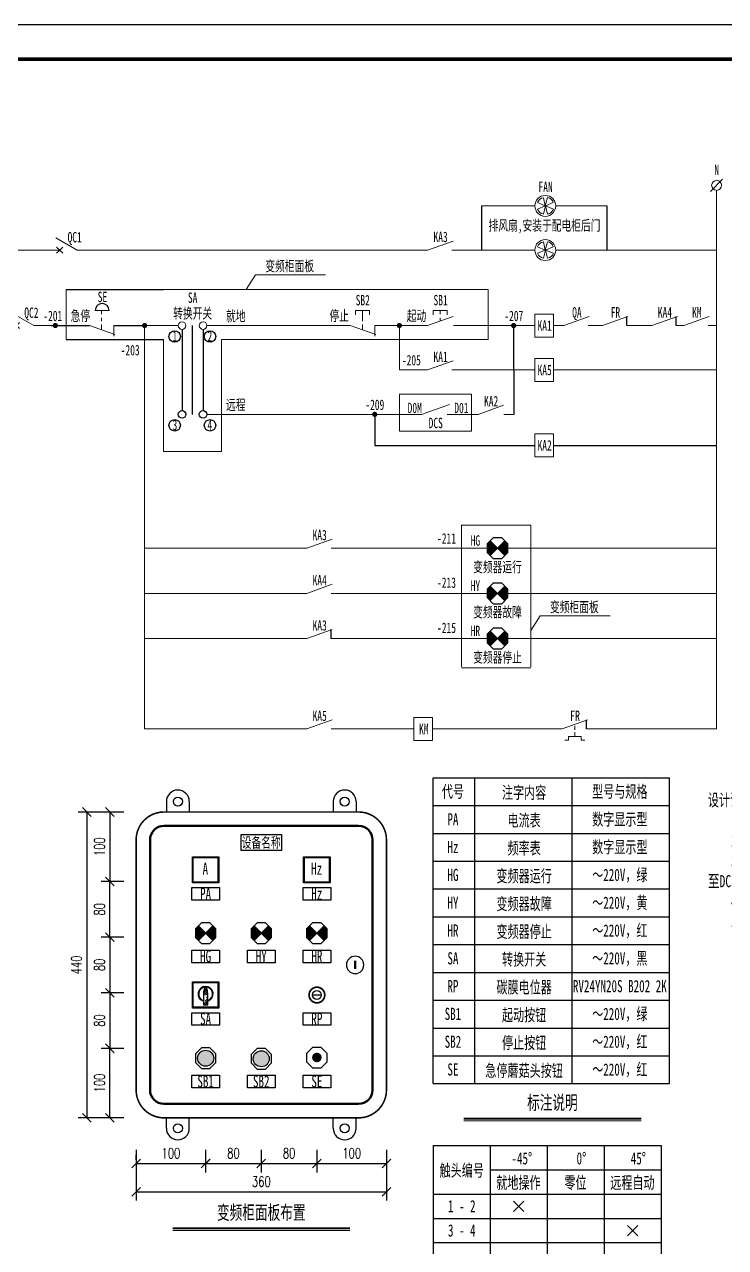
# Model space of a CAD drawing. Header units: millimetres. Extents: x 257344 to 1270023, y 272924 to 540726.
# Drawn here: x 509359 to 529526, y 464473 to 499665 of the extents above; entities that cross this region are included whole.
import ezdxf
from ezdxf.enums import TextEntityAlignment as Align

# ---------------------------------------------------------------- set-up
doc = ezdxf.new("R2010")
doc.units = ezdxf.units.MM
doc.linetypes.add('常规', pattern=[20, 10, 0, 10])
for name, color, linetype in [('1', 7, 'Continuous'), ('4', 1, 'Continuous'), ('D1', 4, 'Continuous'), ('动力平面导线层', 3, '常规'), ('动力平面设备层', 1, 'Continuous'), ('图框', 7, 'Continuous'), ('文字', 7, 'Continuous'), ('标注-照明', 7, 'Continuous'), ('照明平面导线层', 3, 'Continuous'), ('照明平面设备层', 1, 'Continuous'), ('电气-接地设计-接地线', 3, '接地线'), ('表格图框层', 7, 'Continuous')]:
    doc.layers.add(name, color=color, linetype=linetype)
for name, color, linetype, lineweight in [('1轮廓实线层', 7, 'Continuous', 18), ('_0', 7, 'Continuous', 25), ('CAXA0层', 7, 'Continuous', 25), ('MX', 3, 'Continuous', 0), ('SW', 8, 'Continuous', 20), ('TEXT', 4, 'Continuous', 0)]:
    doc.layers.add(name, color=color, linetype=linetype, lineweight=lineweight)
doc.styles.add('DIM_FONT', font='txt.shx', dxfattribs={"width": 0.7, "bigfont": 'hzdx.shx'})
doc.styles.add('IDQSTYLE', font='', dxfattribs={"width": 0.7})
doc.styles.add('标准', font='', dxfattribs={"width": 0.667})
doc.styles.get('IDQSTYLE').set_extended_font_data('NSimSun')
doc.styles.get('标准').set_extended_font_data('NSimSun')
doc.linetypes.add('接地线', pattern='A,500,[136,EESLTYPE.shx,S=100,R=0,X=0,Y=0],500,-200,60,-200', length=1460)
doc.dimstyles.new('副本 DIM20', dxfattribs={"dimtxt": 300, "dimasz": 2, "dimexe": 250, "dimexo": 300, "dimgap": 150, "dimtad": 1, "dimdec": 0, "dimlfac": 0.05, "dimzin": 0, "dimdsep": 46, "dimtxsty": 'DIM_FONT', "dimblk1": '_DIMX', "dimblk2": '_DIMX', "dimsah": 1, "dimcen": 0, "dimclrd": 3, "dimclre": 3, "dimclrt": 7, "dimadec": 0, "dimazin": 0, "dimtfac": 1, "dimtdec": 0, "dimtix": 1, "dimtmove": 2, "dimatfit": 3, "dimldrblk": '_DIMX', "dimfxl": 250, "dimtolj": 1, "dimtzin": 0, "dimarcsym": 0})

# ---------------------------------------------------------------- blocks, each defined once
blk = doc.blocks.new('*U35')
at = {"layer": '1轮廓实线层'}
for p, q in [((0, 15), (0, 10)), ((0, 5), (-3.5, 11.06)), ((0, 10), (-0.88, 10.88)), ((0, 10), (0.88, 10.88)), ((0, 10), (-0.88, 9.12)), ((0, 10), (0.88, 9.12)), ((0, 5), (0, 0))]:
    blk.add_line(p, q, dxfattribs=at)
blk = doc.blocks.new('_Oblique')
at = {"color": 0, "linetype": 'ByBlock', "lineweight": -2}
blk.add_line((-0.5, -0.5), (0.5, 0.5), dxfattribs=at)
blk = doc.blocks.new('*D70')
at = {"layer": '1', "color": 3, "linetype": 'ByBlock', "lineweight": -2}
for p, q in [((512213, 473405), (511567, 473405)), ((511817, 473405), (511817, 471805)), ((512213, 471805), (511567, 471805))]:
    blk.add_line(p, q, dxfattribs=at)
at = {"layer": 'Defpoints', "color": 0, "linetype": 'ByBlock'}
for p in [(512513, 473405), (511817, 471805), (512513, 471805)]:
    blk.add_point(p, dxfattribs=at)
at = {"layer": '1', "color": 3, "linetype": 'ByBlock', "lineweight": -2, "xscale": 250, "yscale": 250, "zscale": 250}
for p, rotation in [((511817, 473405), 90), ((511817, 471805), 270)]:
    blk.add_blockref('_Oblique', p, dxfattribs=dict(at, rotation=rotation))
at = {"layer": '1', "color": 7, "linetype": 'ByBlock', "insert": (511517, 472605), "char_height": 300, "attachment_point": 5, "rotation": 90, "style": 'DIM_FONT'}
blk.add_mtext('\\A1;80', dxfattribs=at)
blk = doc.blocks.new('_DIMX')
blk.add_line((-150, 0), (150, 0))
at = {"const_width": 50}
blk.add_lwpolyline([(-70, -70), (70, 70)], dxfattribs=at)
blk = doc.blocks.new('*D71')
at = {"layer": '1', "color": 3, "linetype": 'ByBlock', "lineweight": -2}
for p, q in [((511890, 477005), (510903, 477005)), ((511153, 477005), (511153, 468205)), ((511890, 468205), (510903, 468205))]:
    blk.add_line(p, q, dxfattribs=at)
at = {"layer": 'Defpoints', "color": 0, "linetype": 'ByBlock'}
for p in [(512190, 477005), (511153, 468205), (512190, 468205)]:
    blk.add_point(p, dxfattribs=at)
at = {"layer": '1', "color": 3, "linetype": 'ByBlock', "lineweight": -2, "xscale": 250, "yscale": 250, "zscale": 250}
for p, rotation in [((511153, 477005), 90), ((511153, 468205), 270)]:
    blk.add_blockref('_Oblique', p, dxfattribs=dict(at, rotation=rotation))
at = {"layer": '1', "color": 7, "linetype": 'ByBlock', "insert": (510853, 472605), "char_height": 300, "attachment_point": 5, "rotation": 90, "style": 'DIM_FONT'}
blk.add_mtext('\\A1;440', dxfattribs=at)
blk = doc.blocks.new('*D72')
at = {"layer": '1', "color": 3, "linetype": 'ByBlock', "lineweight": -2}
for p, q in [((512213, 477005), (511567, 477005)), ((511817, 477005), (511817, 475005)), ((512213, 475005), (511567, 475005))]:
    blk.add_line(p, q, dxfattribs=at)
at = {"layer": 'Defpoints', "color": 0, "linetype": 'ByBlock'}
for p in [(512513, 477005), (511817, 475005), (512513, 475005)]:
    blk.add_point(p, dxfattribs=at)
at = {"layer": '1', "color": 3, "linetype": 'ByBlock', "lineweight": -2, "xscale": 250, "yscale": 250, "zscale": 250}
for p, rotation in [((511817, 477005), 90), ((511817, 475005), 270)]:
    blk.add_blockref('_Oblique', p, dxfattribs=dict(at, rotation=rotation))
at = {"layer": '1', "color": 7, "linetype": 'ByBlock', "insert": (511517, 476005), "char_height": 300, "attachment_point": 5, "rotation": 90, "style": 'DIM_FONT'}
blk.add_mtext('\\A1;100', dxfattribs=at)
blk = doc.blocks.new('*D73')
at = {"layer": '1', "color": 3, "linetype": 'ByBlock', "lineweight": -2}
for p, q in [((512058, 475005), (511567, 475005)), ((511817, 473405), (511817, 475005)), ((511996, 473405), (511567, 473405))]:
    blk.add_line(p, q, dxfattribs=at)
at = {"layer": 'Defpoints', "color": 0, "linetype": 'ByBlock'}
for p in [(511817, 475005), (512358, 475005), (512296, 473405)]:
    blk.add_point(p, dxfattribs=at)
at = {"layer": '1', "color": 3, "linetype": 'ByBlock', "lineweight": -2, "xscale": 250, "yscale": 250, "zscale": 250}
for p, rotation in [((511817, 475005), 90), ((511817, 473405), 270)]:
    blk.add_blockref('_Oblique', p, dxfattribs=dict(at, rotation=rotation))
at = {"layer": '1', "color": 7, "linetype": 'ByBlock', "insert": (511517, 474205), "char_height": 300, "attachment_point": 5, "rotation": 90, "style": 'DIM_FONT'}
blk.add_mtext('\\A1;80', dxfattribs=at)
blk = doc.blocks.new('*D74')
at = {"layer": '1', "color": 3, "linetype": 'ByBlock', "lineweight": -2}
for p, q in [((516170, 467283), (516170, 466637)), ((517772, 467283), (517772, 466637)), ((516170, 466887), (517772, 466887))]:
    blk.add_line(p, q, dxfattribs=at)
at = {"layer": 'Defpoints', "color": 0, "linetype": 'ByBlock'}
for p in [(516170, 467583), (517772, 467583), (517772, 466887)]:
    blk.add_point(p, dxfattribs=at)
at = {"layer": '1', "color": 3, "linetype": 'ByBlock', "lineweight": -2, "xscale": 250, "yscale": 250, "zscale": 250, "rotation": 180}
blk.add_blockref('_Oblique', (516170, 466887), dxfattribs=at)
at = {"layer": '1', "color": 3, "linetype": 'ByBlock', "lineweight": -2, "xscale": 250, "yscale": 250, "zscale": 250}
blk.add_blockref('_Oblique', (517772, 466887), dxfattribs=at)
at = {"layer": '1', "color": 7, "linetype": 'ByBlock', "insert": (516971, 467187), "char_height": 300, "attachment_point": 5, "style": 'DIM_FONT'}
blk.add_mtext('\\A1;80', dxfattribs=at)
blk = doc.blocks.new('*D75')
at = {"layer": '1', "color": 3, "linetype": 'ByBlock', "lineweight": -2}
for p, q in [((517772, 467283), (517772, 466637)), ((519772, 467283), (519772, 466637)), ((517772, 466887), (519772, 466887))]:
    blk.add_line(p, q, dxfattribs=at)
at = {"layer": 'Defpoints', "color": 0, "linetype": 'ByBlock'}
for p in [(517772, 467583), (519772, 467583), (519772, 466887)]:
    blk.add_point(p, dxfattribs=at)
at = {"layer": '1', "color": 3, "linetype": 'ByBlock', "lineweight": -2, "xscale": 250, "yscale": 250, "zscale": 250, "rotation": 180}
blk.add_blockref('_Oblique', (517772, 466887), dxfattribs=at)
at = {"layer": '1', "color": 3, "linetype": 'ByBlock', "lineweight": -2, "xscale": 250, "yscale": 250, "zscale": 250}
blk.add_blockref('_Oblique', (519772, 466887), dxfattribs=at)
at = {"layer": '1', "color": 7, "linetype": 'ByBlock', "insert": (518772, 467187), "char_height": 300, "attachment_point": 5, "style": 'DIM_FONT'}
blk.add_mtext('\\A1;100', dxfattribs=at)
blk = doc.blocks.new('*D76')
at = {"layer": '1', "color": 3, "linetype": 'ByBlock', "lineweight": -2}
for p, q in [((512572, 467283), (512572, 465822)), ((519772, 467283), (519772, 465822)), ((512572, 466072), (519772, 466072))]:
    blk.add_line(p, q, dxfattribs=at)
at = {"layer": 'Defpoints', "color": 0, "linetype": 'ByBlock'}
for p in [(512572, 467583), (519772, 467583), (519772, 466072)]:
    blk.add_point(p, dxfattribs=at)
at = {"layer": '1', "color": 3, "linetype": 'ByBlock', "lineweight": -2, "xscale": 250, "yscale": 250, "zscale": 250, "rotation": 180}
blk.add_blockref('_Oblique', (512572, 466072), dxfattribs=at)
at = {"layer": '1', "color": 3, "linetype": 'ByBlock', "lineweight": -2, "xscale": 250, "yscale": 250, "zscale": 250}
blk.add_blockref('_Oblique', (519772, 466072), dxfattribs=at)
at = {"layer": '1', "color": 7, "linetype": 'ByBlock', "insert": (516172, 466372), "char_height": 300, "attachment_point": 5, "style": 'DIM_FONT'}
blk.add_mtext('\\A1;360', dxfattribs=at)
blk = doc.blocks.new('*D77')
at = {"layer": '1', "color": 3, "linetype": 'ByBlock', "lineweight": -2}
for p, q in [((512213, 470205), (511567, 470205)), ((511817, 468205), (511817, 470205)), ((512213, 468205), (511567, 468205))]:
    blk.add_line(p, q, dxfattribs=at)
at = {"layer": 'Defpoints', "color": 0, "linetype": 'ByBlock'}
for p in [(511817, 470205), (512513, 470205), (512513, 468205)]:
    blk.add_point(p, dxfattribs=at)
at = {"layer": '1', "color": 3, "linetype": 'ByBlock', "lineweight": -2, "xscale": 250, "yscale": 250, "zscale": 250}
for p, rotation in [((511817, 470205), 90), ((511817, 468205), 270)]:
    blk.add_blockref('_Oblique', p, dxfattribs=dict(at, rotation=rotation))
at = {"layer": '1', "color": 7, "linetype": 'ByBlock', "insert": (511517, 469205), "char_height": 300, "attachment_point": 5, "rotation": 90, "style": 'DIM_FONT'}
blk.add_mtext('\\A1;100', dxfattribs=at)
blk = doc.blocks.new('*D78')
at = {"layer": '1', "color": 3, "linetype": 'ByBlock', "lineweight": -2}
for p, q in [((511996, 471805), (511567, 471805)), ((511817, 471805), (511817, 470205)), ((512058, 470205), (511567, 470205))]:
    blk.add_line(p, q, dxfattribs=at)
at = {"layer": 'Defpoints', "color": 0, "linetype": 'ByBlock'}
for p in [(512296, 471805), (511817, 470205), (512358, 470205)]:
    blk.add_point(p, dxfattribs=at)
at = {"layer": '1', "color": 3, "linetype": 'ByBlock', "lineweight": -2, "xscale": 250, "yscale": 250, "zscale": 250}
for p, rotation in [((511817, 471805), 90), ((511817, 470205), 270)]:
    blk.add_blockref('_Oblique', p, dxfattribs=dict(at, rotation=rotation))
at = {"layer": '1', "color": 7, "linetype": 'ByBlock', "insert": (511517, 471005), "char_height": 300, "attachment_point": 5, "rotation": 90, "style": 'DIM_FONT'}
blk.add_mtext('\\A1;80', dxfattribs=at)
blk = doc.blocks.new('*D79')
at = {"layer": '1', "color": 3, "linetype": 'ByBlock', "lineweight": -2}
for p, q in [((512572, 466999), (512572, 467137)), ((514572, 466999), (514572, 467137)), ((512572, 466887), (514572, 466887))]:
    blk.add_line(p, q, dxfattribs=at)
at = {"layer": 'Defpoints', "color": 0, "linetype": 'ByBlock'}
for p in [(512572, 466699), (514572, 466887), (514572, 466699)]:
    blk.add_point(p, dxfattribs=at)
at = {"layer": '1', "color": 3, "linetype": 'ByBlock', "lineweight": -2, "xscale": 250, "yscale": 250, "zscale": 250, "rotation": 180}
blk.add_blockref('_Oblique', (512572, 466887), dxfattribs=at)
at = {"layer": '1', "color": 3, "linetype": 'ByBlock', "lineweight": -2, "xscale": 250, "yscale": 250, "zscale": 250}
blk.add_blockref('_Oblique', (514572, 466887), dxfattribs=at)
at = {"layer": '1', "color": 7, "linetype": 'ByBlock', "insert": (513572, 467187), "char_height": 300, "attachment_point": 5, "style": 'DIM_FONT'}
blk.add_mtext('\\A1;100', dxfattribs=at)
blk = doc.blocks.new('*D80')
at = {"layer": '1', "color": 3, "linetype": 'ByBlock', "lineweight": -2}
for p, q in [((514569, 467283), (514569, 466637)), ((516170, 467283), (516170, 466637)), ((514569, 466887), (516170, 466887))]:
    blk.add_line(p, q, dxfattribs=at)
at = {"layer": 'Defpoints', "color": 0, "linetype": 'ByBlock'}
for p in [(514569, 467583), (516170, 467583), (516170, 466887)]:
    blk.add_point(p, dxfattribs=at)
at = {"layer": '1', "color": 3, "linetype": 'ByBlock', "lineweight": -2, "xscale": 250, "yscale": 250, "zscale": 250, "rotation": 180}
blk.add_blockref('_Oblique', (514569, 466887), dxfattribs=at)
at = {"layer": '1', "color": 3, "linetype": 'ByBlock', "lineweight": -2, "xscale": 250, "yscale": 250, "zscale": 250}
blk.add_blockref('_Oblique', (516170, 466887), dxfattribs=at)
at = {"layer": '1', "color": 7, "linetype": 'ByBlock', "insert": (515370, 467187), "char_height": 300, "attachment_point": 5, "style": 'DIM_FONT'}
blk.add_mtext('\\A1;80', dxfattribs=at)

msp = doc.modelspace()

# ---------------------------------------------------------------- hatches: boundary and pattern name
at = {"linetype": 'ByBlock', "lineweight": 25}
h = msp.add_hatch(dxfattribs=at)
h.set_pattern_fill('ANSI31', color=3, scale=184.8, style=0)
h.set_pattern_definition([(45, (-41438.343, 486790.132), (-16.3341666, 16.3341666), [])])
h.paths.add_polyline_path([(522964, 484595.2), (522755.1, 484804.4, 0.1991281), (522668.3, 484595.2, 0.1986966), (522754.8, 484386.3)])
h.paths.add_polyline_path([(523173.3, 484804.1), (522964, 484595.2), (523172.9, 484385.9, 0.1991281), (523259.7, 484595.2, 0.1986966)])
h = msp.add_hatch(dxfattribs=at)
h.set_pattern_fill('ANSI31', color=2, scale=184.8, style=0)
h.set_pattern_definition([(45, (-41438.343, 485490.132), (-16.3341666, 16.3341666), [])])
h.paths.add_polyline_path([(522964, 483295.2), (522755.1, 483504.4, 0.1991281), (522668.3, 483295.2, 0.1986966), (522754.8, 483086.3)])
h.paths.add_polyline_path([(523173.3, 483504.1), (522964, 483295.2), (523172.9, 483085.9, 0.1991281), (523259.7, 483295.2, 0.1986966)])
h = msp.add_hatch(dxfattribs=at)
h.set_pattern_fill('ANSI31', color=1, scale=184.8, style=0)
h.set_pattern_definition([(45, (-41438.343, 484190.132), (-16.3341666, 16.3341666), [])])
h.paths.add_polyline_path([(522964, 481995.2), (522755.1, 482204.4, 0.1991281), (522668.3, 481995.2, 0.1986966), (522754.8, 481786.3)])
h.paths.add_polyline_path([(523173.3, 482204.1), (522964, 481995.2), (523172.9, 481785.9, 0.1991281), (523259.7, 481995.2, 0.1986966)])
h = msp.add_hatch(dxfattribs=at)
h.set_pattern_fill('ANSI31', color=3, scale=184.8, style=0)
h.set_pattern_definition([(45, (-49830.593, 475716.18), (-16.3341666, 16.3341666), [])])
h.paths.add_polyline_path([(514571.8, 473521.2), (514362.9, 473730.5, 0.1991281), (514276.1, 473521.2, 0.1986966), (514362.5, 473312.3)])
h.paths.add_polyline_path([(514781, 473730.1), (514571.8, 473521.2), (514780.7, 473312, 0.1991281), (514867.4, 473521.2, 0.1986966)])
h = msp.add_hatch(dxfattribs=at)
h.set_pattern_fill('ANSI31', color=2, scale=184.8, style=0)
h.set_pattern_definition([(45, (-46840.795, 475716.18), (-16.3341666, 16.3341666), [])])
h.paths.add_polyline_path([(516171.7, 473521.2), (515962.8, 473730.5, 0.1991281), (515876, 473521.2, 0.1986966), (515962.5, 473312.3)])
h.paths.add_polyline_path([(516381, 473730.1), (516171.7, 473521.2), (516380.6, 473312, 0.1991281), (516467.4, 473521.2, 0.1986966)])
h = msp.add_hatch(dxfattribs=at)
h.set_pattern_fill('ANSI31', color=1, scale=184.8, style=0)
h.set_pattern_definition([(45, (-45240.74, 475716.18), (-16.3341666, 16.3341666), [])])
h.paths.add_polyline_path([(517771.8, 473521.2), (517562.9, 473730.5, 0.1991281), (517476.1, 473521.2, 0.1986966), (517562.5, 473312.3)])
h.paths.add_polyline_path([(517981, 473730.1), (517771.8, 473521.2), (517980.7, 473312, 0.1991281), (518067.4, 473521.2, 0.1986966)])
at = {"layer": '文字', "linetype": 'ByBlock', "ltscale": 0.2}
h = msp.add_hatch(dxfattribs=at)
h.set_pattern_fill('ANSI31', color=0, scale=308, style=0)
h.set_pattern_definition([(45, (-2849532.827, 1844709.47), (-27.22361108, 27.22361108), [])])
edge = h.paths.add_edge_path()
edge.add_line((514632.7, 471458.1), (514632.7, 471733.4))
edge.add_line((514508, 471733.4), (514508, 471458.1))
edge.add_arc((513736.3, 471733.4), 896.4, 360, 366.23113)
edge.add_arc((514152.2, 471778.8), 478.1, 6.23113, 14.76697)
edge.add_arc((514411, 471847), 210.4, 14.76697, 32.47163)
edge.add_arc((514570.4, 471948.4), 21.5, 32.47163, 90)
edge.add_arc((514570.4, 471948.4), 21.5, 90, 147.52837)
edge.add_arc((514729.7, 471847), 210.4, 147.52837, 165.23303)
edge.add_arc((514988.6, 471778.8), 478.1, 165.23303, 173.76887)
edge.add_arc((515404.4, 471733.4), 896.4, 173.76887, 180)
edge.add_line((514508, 471458.1), (514632.7, 471458.1))
at = {"layer": '电气-接地设计-接地线', "linetype": 'ByBlock', "ltscale": 0.2}
h = msp.add_hatch(color=3, dxfattribs=at)
edge = h.paths.add_edge_path()
edge.add_arc((514571.8, 469921.2), 230.3, 0, 360)
h = msp.add_hatch(color=1, dxfattribs=at)
edge = h.paths.add_edge_path()
edge.add_arc((516171.7, 469905.7), 230.3, 0, 360)
h = msp.add_hatch(color=1, dxfattribs=at)
edge = h.paths.add_edge_path()
edge.add_arc((517770.4, 469941.2), 138.2, 0, 360)

# ---------------------------------------------------------------- linework, layer by layer
at = {"color": 0, "linetype": 'ByBlock', "lineweight": 20}
for p, q in [((524884.3, 491002.6), (524577.2, 491002.6)), ((525985.4, 491002.6), (525578.4, 491002.6)), ((527408.9, 491002.6), (526687.1, 491002.6)), ((529270.3, 489724.5), (524577.2, 489724.5)), ((524823.8, 479395.2), (521099.4, 479395.2)), ((525189.3, 479485.6), (525189.3, 479365)), ((524899.9, 479068.9), (525008.4, 479068.9)), ((525008.4, 479068.9), (525008.4, 479177.4)), ((525008.4, 479177.4), (525370.2, 479177.4)), ((525189.3, 479298), (525189.3, 479177.4)), ((525370.2, 479177.4), (525370.2, 479068.9)), ((525370.2, 479068.9), (525478.8, 479068.9))]:
    msp.add_line(p, q, dxfattribs=at)
at = {"color": 3, "linetype": 'ByBlock', "lineweight": 25}
for p, q in [((523173.3, 484804.1), (522754.8, 484386.3)), ((523172.9, 484385.9), (522755.1, 484804.4)), ((514781, 473730.1), (514362.5, 473312.3)), ((514780.7, 473312), (514362.9, 473730.5))]:
    msp.add_line(p, q, dxfattribs=at)
at = {"color": 2, "linetype": 'ByBlock', "lineweight": 25}
for p, q in [((523173.3, 483504.1), (522754.8, 483086.3)), ((523172.9, 483085.9), (522755.1, 483504.4)), ((516381, 473730.1), (515962.5, 473312.3)), ((516380.6, 473312), (515962.8, 473730.5))]:
    msp.add_line(p, q, dxfattribs=at)
at = {"color": 1, "linetype": 'ByBlock', "lineweight": 25}
for p, q in [((523173.3, 482204.1), (522754.8, 481786.3)), ((523172.9, 481785.9), (522755.1, 482204.4)), ((517981, 473730.1), (517562.5, 473312.3)), ((517980.7, 473312), (517562.9, 473730.5))]:
    msp.add_line(p, q, dxfattribs=at)
at = {"color": 0, "linetype": 'ByBlock', "lineweight": 25}
for p, q in [((514508, 471733.4), (514508, 471458.1)), ((514632.7, 471458.1), (514632.7, 471733.4)), ((514508, 471458.1), (514632.7, 471458.1))]:
    msp.add_line(p, q, dxfattribs=at)
at = {"color": 7, "linetype": 'ByBlock', "lineweight": 20, "const_width": 75}
for points in [[(510210.7, 491002.6, 1), (510285.7, 491002.6, 1)], [(512777.5, 491002.6, 1), (512852.5, 491002.6, 1)], [(520107.1, 491002.6, 1), (520182.1, 491002.6, 1)], [(523394.3, 491002.6, 1), (523469.3, 491002.6, 1)], [(519396.5, 488446.4, 1), (519471.5, 488446.4, 1)]]:
    msp.add_lwpolyline(points, format="xyb", close=True, dxfattribs=at)
at = {"color": 3, "linetype": 'ByBlock', "lineweight": 25}
for points in [[(522841.5, 484890.9), (522668.3, 484717.6), (522668.3, 484472.7), (522841.5, 484299.5), (523086.5, 484299.5), (523259.7, 484472.7), (523259.7, 484717.6), (523086.5, 484890.9)], [(514449.3, 473816.9), (514276.1, 473643.7), (514276.1, 473398.7), (514449.3, 473225.5), (514694.2, 473225.5), (514867.4, 473398.7), (514867.4, 473643.7), (514694.2, 473816.9)]]:
    msp.add_lwpolyline(points, close=True, dxfattribs=at)
at = {"color": 2, "linetype": 'ByBlock', "lineweight": 25}
for points in [[(522841.5, 483590.9), (522668.3, 483417.6), (522668.3, 483172.7), (522841.5, 482999.5), (523086.5, 482999.5), (523259.7, 483172.7), (523259.7, 483417.6), (523086.5, 483590.9)], [(516049.2, 473816.9), (515876, 473643.7), (515876, 473398.7), (516049.2, 473225.5), (516294.2, 473225.5), (516467.4, 473398.7), (516467.4, 473643.7), (516294.2, 473816.9)]]:
    msp.add_lwpolyline(points, close=True, dxfattribs=at)
at = {"color": 1, "linetype": 'ByBlock', "lineweight": 25}
for points in [[(522841.5, 482290.9), (522668.3, 482117.6), (522668.3, 481872.7), (522841.5, 481699.5), (523086.5, 481699.5), (523259.7, 481872.7), (523259.7, 482117.6), (523086.5, 482290.9)], [(517649.3, 473816.9), (517476.1, 473643.7), (517476.1, 473398.7), (517649.3, 473225.5), (517894.2, 473225.5), (518067.4, 473398.7), (518067.4, 473643.7), (517894.2, 473816.9)]]:
    msp.add_lwpolyline(points, close=True, dxfattribs=at)
at = {"color": 252, "linetype": 'ByBlock', "lineweight": 50}
for points in [[(513371.8, 476605.4, 0.4142136), (512971.8, 476205.4)], [(519371.8, 476205.4, 0.4142136), (518971.8, 476605.4)], [(512971.8, 469005.4, 0.4142136), (513371.8, 468605.4)], [(518971.8, 468605.4, 0.4142136), (519371.8, 469005.4)]]:
    msp.add_lwpolyline(points, format="xyb", dxfattribs=at)
for points in [[(513371.8, 476605.4), (518971.8, 476605.4)], [(512971.8, 469005.4), (512971.8, 476205.4)], [(519371.8, 476205.4), (519371.8, 469005.4)], [(518971.8, 468605.4), (513371.8, 468605.4)]]:
    msp.add_lwpolyline(points, dxfattribs=at)
at = {"color": 0, "linetype": 'ByBlock', "lineweight": 25}
for points in [[(515592.1, 476355.4), (516751.4, 476355.4), (516751.4, 475899.4), (515592.1, 475899.4)], [(514172.7, 474829.9), (514970.8, 474829.9), (514970.8, 474467.1), (514172.7, 474467.1)], [(517372.7, 474829.9), (518170.8, 474829.9), (518170.8, 474467.1), (517372.7, 474467.1)], [(514172.7, 473029.9), (514970.8, 473029.9), (514970.8, 472667.1), (514172.7, 472667.1)], [(515772.6, 473029.9), (516570.8, 473029.9), (516570.8, 472667.1), (515772.6, 472667.1)], [(517372.7, 473029.9), (518170.8, 473029.9), (518170.8, 472667.1), (517372.7, 472667.1)], [(514189.2, 472115.1), (514951.6, 472115.1), (514951.6, 471362.9), (514189.2, 471362.9)], [(514172.7, 471229.9), (514970.8, 471229.9), (514970.8, 470867.1), (514172.7, 470867.1)], [(517372.7, 471229.9), (518170.8, 471229.9), (518170.8, 470867.1), (517372.7, 470867.1)], [(514172.7, 469429.9), (514970.8, 469429.9), (514970.8, 469067.1), (514172.7, 469067.1)], [(515772.6, 469429.9), (516570.8, 469429.9), (516570.8, 469067.1), (515772.6, 469067.1)], [(517372.7, 469429.9), (518170.8, 469429.9), (518170.8, 469067.1), (517372.7, 469067.1)]]:
    msp.add_lwpolyline(points, close=True, dxfattribs=at)
at = {"color": 6, "linetype": 'ByBlock', "lineweight": 25}
for points in [[(514189.2, 475715.1), (514951.6, 475715.1), (514951.6, 474962.9), (514189.2, 474962.9)], [(517389.2, 475715.2), (518151.6, 475715.2), (518151.6, 474962.9), (517389.2, 474962.9)]]:
    msp.add_lwpolyline(points, close=True, dxfattribs=at)
at = {"color": 3, "linetype": 'ByBlock', "const_width": 64}
msp.add_lwpolyline([(518872, 472725.2), (518872, 472489.2)], dxfattribs=at)
at = {"color": 0, "linetype": 'ByBlock', "lineweight": 25}
msp.add_lwpolyline([(514632.7, 471733.4, 0.0271951), (514627.4, 471830.7, 0.0372619), (514614.5, 471900.6, 0.0774052), (514588.5, 471960, 0.2564233), (514570.4, 471969.9, 0.2564233), (514552.2, 471960, 0.0774052), (514526.3, 471900.6, 0.0372619), (514513.3, 471830.7, 0.0271951), (514508, 471733.4, 0.0271951)], format="xyb", dxfattribs=at)
at = {"linetype": 'ByBlock', "lineweight": 25}
for points in [[(514449.3, 470216.9), (514276.1, 470043.7), (514276.1, 469798.7), (514449.3, 469625.5), (514694.2, 469625.5), (514867.4, 469798.7), (514867.4, 470043.7), (514694.2, 470216.9)], [(516049.2, 470201.4), (515876, 470028.2), (515876, 469783.2), (516049.2, 469610), (516294.2, 469610), (516467.4, 469783.2), (516467.4, 470028.2), (516294.2, 470201.4)], [(517649.3, 470232.4), (517476.1, 470059.2), (517476.1, 469814.3), (517649.3, 469641.1), (517894.2, 469641.1), (518067.4, 469814.3), (518067.4, 470059.2), (517894.2, 470232.4)]]:
    msp.add_lwpolyline(points, close=True, dxfattribs=at)
at = {"color": 3, "linetype": 'ByBlock'}
for start, end in [(90, 270), (270, 90)]:
    msp.add_arc((518871.8, 472605.4), 250, start, end, dxfattribs=at)
at = {"color": 0, "linetype": 'ByBlock', "lineweight": 25}
for radius, start, end in [(216.5, 286.73948, 253.26052), (200.7, 288.0965, 251.9035)]:
    msp.add_arc((514570.4, 471769.2), radius, start, end, dxfattribs=at)
at = {"layer": '1', "color": 3, "const_width": 50}
msp.add_lwpolyline([(517546.8, 471739, 1), (517996.8, 471739, 1)], format="xyb", close=True, dxfattribs=at)
at = {"layer": '1', "color": 3, "const_width": 45}
msp.add_lwpolyline([(517645.6, 471739), (517897.9, 471739)], dxfattribs=at)
at = {"layer": '1', "color": 3}
msp.add_circle((517771.8, 471739), 126.1, dxfattribs=at)
at = {"layer": '4', "color": 0, "linetype": 'ByBlock'}
for p, q in [((513441.8, 477305.4), (513441.8, 477005.4)), ((514101.8, 477305.4), (514101.8, 477005.4)), ((518241.8, 477305.4), (518241.8, 477005.4)), ((518901.8, 477305.4), (518901.8, 477005.4)), ((513441.8, 467905.4), (513441.8, 468205.4)), ((514101.8, 467905.4), (514101.8, 468205.4)), ((518241.8, 467905.4), (518241.8, 468205.4)), ((518901.8, 467905.4), (518901.8, 468205.4))]:
    msp.add_line(p, q, dxfattribs=at)
at = {"layer": '4', "color": 0, "linetype": 'ByBlock', "const_width": 45}
for points in [[(513371.8, 477005.4, 0.4142136), (512571.8, 476205.4)], [(519771.8, 476205.4, 0.4142136), (518971.8, 477005.4)], [(512571.8, 469005.4, 0.4142136), (513371.8, 468205.4)], [(518971.8, 468205.4, 0.4142136), (519771.8, 469005.4)]]:
    msp.add_lwpolyline(points, format="xyb", dxfattribs=at)
for points in [[(513371.8, 477005.4), (518971.8, 477005.4)], [(512571.8, 469005.4), (512571.8, 476205.4)], [(519771.8, 476205.4), (519771.8, 469005.4)], [(518971.8, 468205.4), (513371.8, 468205.4)]]:
    msp.add_lwpolyline(points, dxfattribs=at)
at = {"layer": '4', "color": 0, "linetype": 'ByBlock'}
for centre in [(513771.8, 477305.4), (518571.8, 477305.4), (513771.8, 467905.4), (518571.8, 467905.4)]:
    msp.add_circle(centre, 130, dxfattribs=at)
for centre, start, end in [((513771.8, 477305.4), 0, 180), ((518571.8, 477305.4), 0, 180), ((513771.8, 467905.4), 180, 0), ((518571.8, 467905.4), 180, 0)]:
    msp.add_arc(centre, 330, start, end, dxfattribs=at)
at = {"layer": 'CAXA0层', "color": 2, "linetype": 'ByBlock', "lineweight": 40}
for p, q in [((521997.4, 468188.1), (527095.6, 468188.1)), ((513622.9, 465027.7), (518721.1, 465027.7))]:
    msp.add_line(p, q, dxfattribs=at)
at = {"layer": 'CAXA0层', "color": 2, "linetype": 'ByBlock', "lineweight": 0}
for p, q in [((521997.4, 468122.6), (527095.6, 468122.6)), ((513622.9, 464962.3), (518721.1, 464962.3))]:
    msp.add_line(p, q, dxfattribs=at)
at = {"layer": 'D1', "color": 1, "linetype": 'ByBlock'}
msp.add_arc((511594.7, 491434.2), 200.5, 0, 180, dxfattribs=at)
at = {"layer": 'MX', "color": 7, "linetype": 'ByBlock', "lineweight": 20}
msp.add_line((529097, 494863.7), (529443.5, 495210.2), dxfattribs=at)
msp.add_circle((529270.3, 495036.9), 144.4, dxfattribs=at)
at = {"layer": 'SW', "color": 7, "linetype": 'ByBlock', "lineweight": 25}
for p, q in [((521113.1, 477989.9), (522313.1, 477989.9)), ((521113.1, 477189.9), (521113.1, 477989.9)), ((522313.1, 477989.9), (525113.1, 477989.9)), ((522313.1, 477189.9), (522313.1, 477989.9)), ((525113.1, 477189.9), (525113.1, 477989.9)), ((525113.1, 477989.9), (527913.1, 477989.9)), ((527913.1, 477189.9), (527913.1, 477989.9)), ((521113.1, 477189.9), (522313.1, 477189.9)), ((521113.1, 476389.9), (521113.1, 477189.9)), ((522313.1, 477189.9), (525113.1, 477189.9)), ((522313.1, 476389.9), (522313.1, 477189.9)), ((525113.1, 476389.9), (525113.1, 477189.9)), ((525113.1, 477189.9), (527913.1, 477189.9)), ((527913.1, 476389.9), (527913.1, 477189.9)), ((527913.1, 476389.9), (527913.1, 477189.9)), ((521113.1, 476389.9), (522313.1, 476389.9)), ((521113.1, 475589.9), (521113.1, 476389.9)), ((522313.1, 476389.9), (525113.1, 476389.9)), ((522313.1, 475589.9), (522313.1, 476389.9)), ((525113.1, 476389.9), (527913.1, 476389.9)), ((525113.1, 475589.9), (525113.1, 476389.9)), ((527913.1, 475589.9), (527913.1, 476389.9)), ((527913.1, 475589.9), (527913.1, 476389.9)), ((521113.1, 474789.9), (521113.1, 475589.9)), ((521113.1, 475589.9), (522313.1, 475589.9)), ((522313.1, 474789.9), (522313.1, 475589.9)), ((522313.1, 475589.9), (525113.1, 475589.9)), ((525113.1, 474789.9), (525113.1, 475589.9)), ((525113.1, 475589.9), (527913.1, 475589.9)), ((527913.1, 474789.9), (527913.1, 475589.9)), ((527913.1, 474789.9), (527913.1, 475589.9)), ((521113.1, 474789.9), (522313.1, 474789.9)), ((521113.1, 473989.9), (521113.1, 474789.9)), ((522313.1, 474789.9), (525113.1, 474789.9)), ((522313.1, 473989.9), (522313.1, 474789.9)), ((525113.1, 473989.9), (525113.1, 474789.9)), ((525113.1, 474789.9), (527913.1, 474789.9)), ((527913.1, 473989.9), (527913.1, 474789.9)), ((527913.1, 473989.9), (527913.1, 474789.9)), ((521113.1, 473989.9), (522313.1, 473989.9)), ((521113.1, 473189.9), (521113.1, 473989.9)), ((522313.1, 473989.9), (525113.1, 473989.9)), ((522313.1, 473189.9), (522313.1, 473989.9)), ((525113.1, 473189.9), (525113.1, 473989.9)), ((525113.1, 473989.9), (527913.1, 473989.9)), ((527913.1, 473189.9), (527913.1, 473989.9)), ((527913.1, 473189.9), (527913.1, 473989.9)), ((521113.1, 473189.9), (522313.1, 473189.9)), ((521113.1, 472389.9), (521113.1, 473189.9)), ((522313.1, 473189.9), (525113.1, 473189.9)), ((522313.1, 472389.9), (522313.1, 473189.9)), ((525113.1, 472389.9), (525113.1, 473189.9)), ((525113.1, 473189.9), (527913.1, 473189.9)), ((527913.1, 472389.9), (527913.1, 473189.9)), ((527913.1, 472389.9), (527913.1, 473189.9)), ((521113.1, 472389.9), (522313.1, 472389.9)), ((521113.1, 471589.9), (521113.1, 472389.9)), ((522313.1, 472389.9), (525113.1, 472389.9)), ((522313.1, 471589.9), (522313.1, 472389.9)), ((525113.1, 472389.9), (527913.1, 472389.9)), ((525113.1, 471589.9), (525113.1, 472389.9)), ((527913.1, 471589.9), (527913.1, 472389.9)), ((527913.1, 471589.9), (527913.1, 472389.9)), ((521113.1, 470789.9), (521113.1, 471589.9)), ((521113.1, 471589.9), (522313.1, 471589.9)), ((522313.1, 470789.9), (522313.1, 471589.9)), ((522313.1, 471589.9), (525113.1, 471589.9)), ((525113.1, 470789.9), (525113.1, 471589.9)), ((525113.1, 471589.9), (527913.1, 471589.9)), ((527913.1, 470789.9), (527913.1, 471589.9)), ((527913.1, 470789.9), (527913.1, 471589.9)), ((521113.1, 470789.9), (522313.1, 470789.9)), ((521113.1, 469989.9), (521113.1, 470789.9)), ((522313.1, 470789.9), (525113.1, 470789.9)), ((522313.1, 469989.9), (522313.1, 470789.9)), ((525113.1, 470789.9), (527913.1, 470789.9)), ((525113.1, 469989.9), (525113.1, 470789.9)), ((527913.1, 469989.9), (527913.1, 470789.9)), ((521113.1, 469989.9), (522313.1, 469989.9)), ((521113.1, 469189.9), (521113.1, 469989.9)), ((522313.1, 469989.9), (525113.1, 469989.9)), ((522313.1, 469189.9), (522313.1, 469989.9)), ((525113.1, 469989.9), (527913.1, 469989.9)), ((525113.1, 469189.9), (525113.1, 469989.9)), ((527913.1, 469189.9), (527913.1, 469989.9)), ((527913.1, 469189.9), (527913.1, 469989.9)), ((521113.1, 469189.9), (522313.1, 469189.9)), ((522313.1, 469189.9), (525113.1, 469189.9)), ((525113.1, 469189.9), (527913.1, 469189.9)), ((521113.1, 467407.8), (527670.6, 467407.8)), ((521113.1, 467407.8), (521113.1, 463218.7)), ((522752.5, 467407.8), (522752.5, 463218.7)), ((524391.9, 467407.8), (524391.9, 463218.7)), ((526031.2, 467407.8), (526031.2, 463218.7)), ((527670.6, 467407.8), (527670.6, 463218.7)), ((522752.5, 466709.6), (527670.6, 466709.6)), ((521113.1, 466011.4), (527670.6, 466011.4)), ((523424.1, 465808.7), (523720.3, 465512.5)), ((523424.1, 465512.5), (523720.3, 465808.7)), ((521113.1, 465313.3), (527670.6, 465313.3)), ((526702.8, 465110.5), (526999, 464814.3)), ((526702.8, 464814.3), (526999, 465110.5)), ((521113.1, 464615.1), (527670.6, 464615.1))]:
    msp.add_line(p, q, dxfattribs=at)
at = {"layer": 'TEXT', "color": 7, "linetype": 'ByBlock', "ltscale": 100}
for centre in [(513894.2, 491002.6), (514497.7, 491002.6)]:
    msp.add_circle(centre, 109.7, dxfattribs=at)
at = {"layer": '动力平面导线层', "color": 6, "linetype": 'ByBlock'}
for p, q in [((510562.2, 492035.9), (513361.5, 492035.9)), ((510562.2, 490601.1), (513361.5, 490601.1))]:
    msp.add_line(p, q, dxfattribs=at)
at = {"layer": '动力平面导线层', "color": 0, "linetype": 'ByBlock'}
for p, q in [((510127.2, 491002.6), (511229.1, 491002.6)), ((523431.8, 489724.5), (523431.8, 488446.4)), ((519434, 488446.4), (519434, 487554.8)), ((519434, 487554.8), (524041.4, 487554.8))]:
    msp.add_line(p, q, dxfattribs=at)
at = {"layer": '动力平面导线层', "color": 0, "linetype": 'ByBlock', "lineweight": -3, "ltscale": 100}
for p, q in [((526687.1, 491002.6), (526687.1, 491264)), ((528110.7, 491002.6), (528110.7, 491264)), ((525525.5, 479395.2), (525525.5, 479656.6))]:
    msp.add_line(p, q, dxfattribs=at)
at = {"layer": '动力平面设备层', "color": 0, "linetype": 'ByBlock', "lineweight": -3, "ltscale": 100}
for p, q in [((522502.5, 494444), (522502.5, 493173.5)), ((526111.4, 494444), (526111.4, 493173.4))]:
    msp.add_line(p, q, dxfattribs=at)
at = {"layer": '图框', "linetype": 'Continuous', "lineweight": 100, "const_width": 100}
msp.add_lwpolyline([(491708.8, 458665.5), (547608.8, 458665.5), (547608.8, 498665.5), (491708.8, 498665.5)], close=True, dxfattribs=at)
at = {"layer": '标注-照明', "linetype": 'ByBlock', "lineweight": 25, "ltscale": 100}
for p, q in [((511930.9, 491002.6), (512815, 491002.6)), ((513894.2, 490892.9), (513894.2, 488556.1)), ((514497.7, 490892.9), (514497.7, 488556.1)), ((518179.3, 481995.2), (518179.3, 482256.6))]:
    msp.add_line(p, q, dxfattribs=at)
at = {"layer": '标注-照明', "color": 0, "linetype": 'ByBlock', "lineweight": 25, "ltscale": 100}
msp.add_line((514196.2, 488446.4), (514196.2, 491002.6), dxfattribs=at)
at = {"layer": '标注-照明', "color": 6, "linetype": 'ByBlock'}
for points in [[(514215.5, 475695.4), (514925.2, 475695.4), (514925.2, 474985.7), (514215.5, 474985.7)], [(517415.5, 475695.4), (518125.2, 475695.4), (518125.2, 474985.7), (517415.5, 474985.7)]]:
    msp.add_lwpolyline(points, close=True, dxfattribs=at)
at = {"layer": '标注-照明', "color": 0, "linetype": 'ByBlock'}
msp.add_lwpolyline([(514215.5, 472095.4), (514925.2, 472095.4), (514925.2, 471385.7), (514215.5, 471385.7)], close=True, dxfattribs=at)
at = {"layer": '标注-照明', "linetype": 'ByBlock', "lineweight": 25, "ltscale": 100}
for centre, radius in [((513680.9, 490687.3), 164.8), ((514697.2, 490687.3), 164.8), ((513894.2, 488446.4), 109.7), ((514497.7, 488446.4), 109.7), ((513680.9, 488131), 164.8), ((514697.2, 488131), 164.8)]:
    msp.add_circle(centre, radius, dxfattribs=at)
at = {"layer": '照明平面导线层', "color": 0, "linetype": 'ByBlock', "lineweight": 20}
for p, q in [((529270.4, 479395.2), (529270.3, 494892.6)), ((522502.5, 494444), (524041.6, 494444)), ((524643.1, 494444), (526111.4, 494444)), ((520955.6, 493173.5), (521686.7, 493434.9)), ((508714, 493173.5), (509872.1, 493173.5)), ((511372.1, 493173.5), (520955.6, 493173.5)), ((521657.3, 493173.5), (524041.6, 493173.5)), ((524643.1, 493173.4), (529270.3, 493173.4)), ((511580, 491334), (511580, 491434.2)), ((519083.1, 491233.7), (519083.1, 491434.2)), ((521321.2, 491334), (521321.2, 491434.2)), ((511229.1, 491002.6), (511960.2, 490741.2)), ((511580, 491127.9), (511580, 491228.2)), ((511580, 490877.1), (511580, 491027.7)), ((511930.9, 491002.6), (511930.9, 490701.4)), ((513784.5, 491002.6), (512815, 491002.6)), ((512815, 491002.6), (512815, 479395.2)), ((514607.5, 491002.6), (518732.2, 491002.6)), ((518732.2, 491002.6), (519463.4, 490741.2)), ((519083.1, 491127.9), (519083.1, 491228.2)), ((519083.1, 490877.1), (519083.1, 491027.7)), ((520955.6, 491002.6), (519434, 491002.6)), ((519434, 491002.6), (519434, 490701.4)), ((520144.6, 491002.6), (520144.6, 489724.5)), ((520955.6, 491002.6), (521686.7, 491264)), ((521321.2, 491133.3), (521321.2, 491228.5)), ((521698.3, 491002.6), (524041.4, 491002.6)), ((524876.6, 491002.6), (525607.7, 491264)), ((525985.4, 491002.6), (526716.5, 491264)), ((527408.9, 491002.6), (528140.1, 491264)), ((528110.7, 491002.6), (528326.2, 491002.6)), ((528326.2, 491002.6), (529057.3, 491264)), ((529027.9, 491002.6), (529270.3, 491002.6)), ((520955.6, 489724.5), (521686.7, 489985.9)), ((520955.6, 489724.5), (520144.6, 489724.5)), ((521657.3, 489724.5), (523431.8, 489724.5)), ((523431.8, 489724.5), (524041.4, 489724.5)), ((522410.5, 488446.4), (523141.6, 488707.8)), ((514607.5, 488446.4), (515394.8, 488446.4)), ((515394.8, 488446.4), (520779.2, 488446.4)), ((521521.9, 488446.4), (522410.5, 488446.4)), ((523153.2, 488446.4), (523431.8, 488446.4)), ((517477.6, 484595.2), (518208.7, 484856.6)), ((512815, 484595.2), (517477.6, 484595.2)), ((518179.3, 484595.2), (522668.3, 484595.2)), ((523259.7, 484595.2), (529270.4, 484595.2)), ((517477.6, 483295.2), (518208.7, 483556.6)), ((512815, 483295.2), (517477.6, 483295.2)), ((518179.3, 483295.2), (522668.3, 483295.2)), ((523259.7, 483295.2), (529270.4, 483295.2)), ((517477.6, 481995.2), (518208.7, 482256.6)), ((517477.6, 481995.2), (512815, 481995.2)), ((518179.3, 481995.2), (522668.3, 481995.2)), ((523259.7, 481995.2), (529270.4, 481995.2)), ((512815, 479395.2), (517477.6, 479395.2)), ((517477.6, 479395.2), (518208.7, 479656.6)), ((518179.3, 479395.2), (520563.6, 479395.2)), ((524823.8, 479395.2), (525554.9, 479656.6)), ((525525.5, 479395.2), (529270.5, 479395.2))]:
    msp.add_line(p, q, dxfattribs=at)
at = {"layer": '照明平面导线层', "color": 3, "linetype": 'ByBlock', "lineweight": 20}
for p, q in [((524342.3, 494444), (524120.9, 494539.1)), ((524341.8, 494444.5), (524288.1, 494680.4)), ((524405.3, 494683.4), (524341.8, 494444.5)), ((524572.5, 494542.1), (524342.8, 494444.5)), ((524118.6, 494351.5), (524341.8, 494444.5)), ((524343.2, 494443.2), (524285.8, 494210.2)), ((524340.6, 494444), (524344, 494444)), ((524342.8, 494444.5), (524574, 494351.5)), ((524342.8, 494444.5), (524406.8, 494210.2)), ((524341.8, 493174), (524288.1, 493409.8)), ((524405.3, 493412.8), (524341.8, 493174)), ((524118.6, 493081), (524341.8, 493174)), ((524342.3, 493173.5), (524120.9, 493268.5)), ((524343.2, 493172.6), (524285.8, 492939.7)), ((524340.6, 493173.5), (524344, 493173.5)), ((524572.5, 493271.5), (524342.8, 493174)), ((524342.8, 493174), (524574, 493081)), ((524342.8, 493174), (524406.8, 492939.7))]:
    msp.add_line(p, q, dxfattribs=at)
at = {"layer": '照明平面导线层', "color": 6, "linetype": 'ByBlock', "lineweight": 20}
for p, q in [((516002.9, 492463.6), (515738, 492035.9)), ((516002.9, 492463.6), (518021.5, 492463.6)), ((513361.5, 492035.9), (522693.4, 492035.9)), ((522693.4, 492035.9), (522693.4, 490601.1)), ((522693.4, 490601.1), (515028.4, 490601.1)), ((521929.6, 485258.6), (523925.6, 485258.6)), ((521930.5, 481185.1), (521930.5, 485258.6)), ((523925.6, 481185.1), (523925.6, 485258.6)), ((524190.5, 482654), (523925.6, 482226.3)), ((524190.5, 482654), (526209.1, 482654)), ((521929.6, 481154.6), (523925.6, 481154.6))]:
    msp.add_line(p, q, dxfattribs=at)
at = {"layer": '照明平面导线层', "color": 1, "linetype": 'ByBlock', "lineweight": 20}
msp.add_line((511795.2, 491434.2), (511394.2, 491434.2), dxfattribs=at)
at = {"layer": '照明平面导线层', "color": 7, "linetype": 'ByBlock', "lineweight": 20}
msp.add_line((520779.2, 488446.4), (521583.5, 488733.9), dxfattribs=at)
at = {"layer": '照明平面导线层', "color": 0, "linetype": 'ByBlock', "lineweight": 20}
for points in [[(519283.6, 491313.9), (519283.6, 491434.2), (518882.6, 491434.2), (518882.6, 491313.9)], [(521521.7, 491313.9), (521521.7, 491434.2), (521120.7, 491434.2), (521120.7, 491313.9)]]:
    msp.add_lwpolyline(points, dxfattribs=at)
for points in [[(524041.4, 491333.4), (524577.2, 491333.4), (524577.2, 490671.8), (524041.4, 490671.8)], [(524041.4, 490055.3), (524577.2, 490055.3), (524577.2, 489393.7), (524041.4, 489393.7)], [(524041.4, 487885.6), (524577.2, 487885.6), (524577.2, 487224), (524041.4, 487224)], [(520563.6, 479725.9), (521099.4, 479725.9), (521099.4, 479064.4), (520563.6, 479064.4)]]:
    msp.add_lwpolyline(points, close=True, dxfattribs=at)
at = {"layer": '照明平面导线层', "color": 3, "linetype": 'ByBlock', "lineweight": 20}
for centre in [(524342.4, 494444), (524342.4, 493173.4)]:
    msp.add_circle(centre, 300.7, dxfattribs=at)
for centre, start, end in [((524316.1, 494477.6), 97.87312, 162.52861), ((524377.3, 494480.6), 17.47139, 82.12688), ((524313.8, 494413), 197.47139, 262.12688), ((524378.8, 494413), 277.87312, 342.52861), ((524316.1, 493207.1), 97.87312, 162.52861), ((524377.3, 493210.1), 17.47139, 82.12688), ((524313.8, 493142.4), 197.47139, 262.12688), ((524378.8, 493142.4), 277.87312, 342.52861)]:
    msp.add_arc(centre, 204.7, start, end, dxfattribs=at)
at = {"layer": '照明平面设备层', "color": 0, "lineweight": -3, "ltscale": 100}
msp.add_lwpolyline([(489208.8, 499665.5), (548608.8, 499665.5), (548608.8, 457665.5), (489208.8, 457665.5)], close=True, dxfattribs=at)
at = {"layer": '电气-接地设计-接地线', "color": 0, "linetype": 'ByBlock', "lineweight": -3}
for p, q in [((523431.8, 489724.5), (523431.8, 491002.6)), ((524577.2, 487554.8), (529270.3, 487554.8))]:
    msp.add_line(p, q, dxfattribs=at)
at = {"layer": '电气-接地设计-接地线', "color": 3, "linetype": 'ByBlock', "ltscale": 0.2}
msp.add_circle((514571.8, 469921.2), 230.3, dxfattribs=at)
at = {"layer": '电气-接地设计-接地线', "color": 1, "linetype": 'ByBlock', "ltscale": 0.2}
msp.add_circle((516171.7, 469905.7), 230.3, dxfattribs=at)
at = {"layer": '表格图框层', "color": 6, "linetype": 'ByBlock', "lineweight": 20, "ltscale": 50}
for p, q in [((510562.2, 490601.1), (510562.2, 492035.9)), ((513361.5, 487377.5), (513361.5, 490601.1)), ((515028.4, 490601.1), (515028.4, 487377.5)), ((515028.4, 487377.5), (513361.5, 487377.5))]:
    msp.add_line(p, q, dxfattribs=at)
at = {"layer": '表格图框层', "color": 4, "linetype": 'ByBlock', "lineweight": 20, "ltscale": 50}
for p, q in [((520144.6, 489025.4), (522218.1, 489025.4)), ((520144.6, 489025.4), (520144.6, 487962)), ((522218.1, 489025.4), (522218.1, 487962)), ((520144.6, 487962), (522218.1, 487962))]:
    msp.add_line(p, q, dxfattribs=at)

# ---------------------------------------------------------------- block references
at = {"layer": '_0', "color": 3, "linetype": 'ByBlock', "xscale": -100, "yscale": 100, "zscale": 100, "rotation": 90}
for p in [(511372.1, 493173.5), (510127.2, 491002.6)]:
    msp.add_blockref('*U35', p, dxfattribs=at)

# ---------------------------------------------------------------- texts
at = {"layer": 'SW', "color": 7, "linetype": 'ByBlock', "lineweight": 25, "style": '标准', "width": 0.667}
for s, height, p in [('代号', 350, (521684.4, 477420.8)), ('注字内容', 350, (523732.4, 477389.9)), ('型号与规格', 350, (526485.2, 477420.8)), ('PA', 350, (521684.4, 476620.8)), ('电流表', 350, (523732.4, 476589.9)), ('数字显示型', 350, (526485.2, 476620.8)), ('设备名称', 300, (516168.9, 475977.1)), ('Hz', 350, (521684.4, 475820.8)), ('频率表', 350, (523732.4, 475789.9)), ('数字显示型', 350, (526485.2, 475820.8)), ('A', 350, (514562.6, 475198.1)), ('Hz', 350, (517762.6, 475198.1)), ('HG', 350, (521684.4, 475020.8)), ('变频器运行', 350, (523732.4, 474989.9)), ('～220V，绿', 350, (526485.2, 475020.8)), ('PA', 350, (514569.1, 474479.3)), ('Hz', 350, (517769.1, 474479.3)), ('HY', 350, (521684.4, 474220.8)), ('变频器故障', 350, (523732.4, 474189.9)), ('～220V，黄', 350, (526485.2, 474220.8)), ('HR', 350, (521684.4, 473420.8)), ('变频器停止', 350, (523732.4, 473389.9)), ('～220V，红', 350, (526485.2, 473420.8)), ('HG', 350, (514570.4, 472679.3)), ('HY', 350, (516170.4, 472679.3)), ('HR', 350, (517770.4, 472679.3)), ('转换开关', 350, (523732.4, 472589.9)), ('～220V，黑', 350, (526485.2, 472620.8)), ('SA', 350, (521684.4, 472620.8)), ('RP', 350, (521684.4, 471820.8)), ('碳膜电位器', 350, (523732.4, 471789.9)), ('RV24YN20S B202 2K', 350, (526485.2, 471820.8)), ('SA', 350, (514569.1, 470879.3)), ('RP', 350, (517770.4, 470879.3)), ('SB1', 350, (521684.4, 471020.8)), ('起动按钮', 350, (523732.4, 470989.9)), ('～220V，绿', 350, (526485.2, 471020.8)), ('SB2', 350, (521684.4, 470220.8)), ('停止按钮', 350, (523732.4, 470189.9)), ('～220V，红', 350, (526485.2, 470220.8)), ('～220V，红', 350, (526485.2, 469420.8)), ('SE', 350, (521684.4, 469420.8)), ('急停蘑菇头按钮', 350, (523732.4, 469389.9)), ('SB1', 350, (514570.4, 469079.3)), ('SB2', 350, (516170.4, 469079.3)), ('SE', 350, (517770.4, 469079.3)), ('-45°', 350, (523664.5, 466863.9)), ('0°', 350, (525379.2, 466863.9)), ('45°', 350, (527017.8, 466863.9)), ('触头编号', 350, (521938.3, 466518.2)), ('就地操作', 350, (523568.5, 466165.7)), ('零位', 350, (525207.9, 466165.7)), ('远程自动', 350, (526847.3, 466165.7)), ('1 - 2', 350, (521938.3, 465488.9)), ('3 - 4', 350, (521938.3, 464790.7))]:
    msp.add_text(s, height=height, dxfattribs=at).set_placement(p, align=Align.CENTER)
at = {"layer": 'SW', "color": 2, "linetype": 'ByBlock', "lineweight": 25, "style": '标准', "width": 0.667}
for s, p in [('标注说明', (524546.3, 468443.1)), ('变频柜面板布置', (516171.8, 465282.8))]:
    msp.add_text(s, height=400, dxfattribs=at).set_placement(p, align=Align.CENTER)
at = {"layer": 'SW', "color": 0, "linetype": 'ByBlock', "lineweight": 25, "insert": (529019.3, 477525.5), "char_height": 350, "width": 17631.462, "attachment_point": 1, "style": '标准'}
msp.add_mtext('设计说明：\\P{\\W0.7;    1、\\W0.667;\\C7;本型号按钮箱共有}2{\\C7;个，其代号详见电动机代号替换表。\\P\\W0.7;\\C0;    2、\\W0.667;\\C7;按钮箱采用聚碳酸酯材质，透明盖，加双层门双层板，防护等级IP54。\\W0.7;\\C0;\\P    3、本方案通过变频器I/O卡扩展一对模拟量输出口引至DCS显示频率和电流，亦可通过柜内增加分流器扩展模拟量引至DCS。\\P    4、\\W0.667;\\C7;输入滤波器、输入输出电抗器、操作面板、\\W0.7;\\C0;扩展I/O卡等附件由变频器厂家成套供货，并选择带涂层的PCB板\\W0.667;\\C7;。\\P\\W0.7;\\C0;    5、\\W0.667;\\C7;本控制原理图作为参考，电气设备成套商根据不同变频器型号进行深化设计。}', dxfattribs=at)
at = {"layer": 'TEXT', "color": 7, "linetype": 'ByBlock', "ltscale": 100}
for s, style, width, p in [('N', '标准', 0.667, (529272.6, 495331.5)), ('FAN', '标准', 0.667, (524349.8, 494843.2)), ('排风扇,安装于配电柜后门', '标准', 0.667, (524318.5, 493733.1)), ('QC1', '标准', 0.667, (510803.5, 493393.7)), ('KA3', '标准', 0.667, (521329.3, 493402.7)), ('SE', '标准', 0.667, (511602.8, 491675.9)), ('SA', '标准', 0.667, (514197.2, 491654.1)), ('SB2', '标准', 0.667, (519091.3, 491582.9)), ('SB1', '标准', 0.667, (521329.3, 491582.9)), ('QC2', '标准', 0.667, (509558.6, 491222.9)), ('转换开关', '标准', 0.667, (514197.2, 491205.1)), ('就地', '标准', 0.667, (515437.9, 491128.6)), ('停止', '标准', 0.667, (518413.8, 491133.3)), ('起动', '标准', 0.667, (520637.2, 491133.3)), ('QA', '标准', 0.667, (525250.3, 491231.9)), ('FR', '标准', 0.667, (526359.1, 491231.9)), ('KA4', '标准', 0.667, (527782.7, 491231.9)), ('KM', '标准', 0.667, (528699.9, 491231.9)), ('KA1', '标准', 0.667, (524322.8, 490852.2)), ('1', '标准', 0.667, (513686.7, 490548)), ('2', '标准', 0.667, (514691.8, 490548)), ('KA1', '标准', 0.667, (521329.3, 489953.7)), ('KA5', '标准', 0.667, (524322.8, 489574.1)), ('远程', '标准', 0.667, (515437.9, 488572.4)), ('KA2', '标准', 0.667, (522784.2, 488675.6)), ('D0M', '标准', 0.667, (520584.7, 488481.9)), ('D01', '标准', 0.667, (521928.5, 488481.9)), ('3', '标准', 0.667, (513686.7, 487991.7)), ('4', '标准', 0.667, (514691.8, 487991.7)), ('KA2', '标准', 0.667, (524322.8, 487404.4)), ('KA3', '标准', 0.667, (517851.3, 484824.4)), ('HG', '标准', 0.667, (522330.8, 484667.3)), ('变频器运行', '标准', 0.667, (522967, 483906.7)), ('KA4', '标准', 0.667, (517851.3, 483524.4)), ('HY', '标准', 0.667, (522330.8, 483367.3)), ('变频器故障', '标准', 0.667, (522967, 482606.7)), ('KA3', '标准', 0.667, (517851.3, 482224.4)), ('HR', '标准', 0.667, (522330.8, 482067.3)), ('变频器停止', '标准', 0.667, (522967, 481306.7)), ('KA5', '标准', 0.667, (517851.3, 479624.4)), ('FR', 'IDQSTYLE', 0.7, (525197.5, 479624.4)), ('KM', '标准', 0.667, (520845, 479244.7))]:
    msp.add_text(s, height=300, dxfattribs=dict(at, style=style, width=width)).set_placement(p, align=Align.CENTER)
at = {"layer": 'TEXT', "color": 6, "linetype": 'ByBlock', "ltscale": 100, "style": '标准', "width": 0.667}
for p in [(516989, 492565), (525176.6, 482755.4)]:
    msp.add_text('变频柜面板', height=300, dxfattribs=at).set_placement(p, align=Align.CENTER)
at = {"layer": 'TEXT', "color": 2, "linetype": 'ByBlock', "ltscale": 100, "style": '标准', "width": 0.667}
for s, p in [('-201', (510174.3, 491129.1)), ('-207', (523435.5, 491129.1)), ('-203', (512400.5, 490144.9)), ('-205', (520488.6, 489856.2)), ('-209', (519437.6, 488572.8)), ('-211', (521499.6, 484726.9)), ('-213', (521499.6, 483455.3)), ('-215', (521499.6, 482155.3))]:
    msp.add_text(s, height=300, dxfattribs=at).set_placement(p, align=Align.CENTER)
at = {"layer": 'TEXT', "color": 1, "linetype": 'ByBlock', "ltscale": 100, "style": '标准', "width": 0.667}
msp.add_text('急停', height=300, dxfattribs=at).set_placement((510967.8, 491133.3), align=Align.CENTER)
at = {"layer": 'TEXT', "color": 4, "linetype": 'ByBlock', "ltscale": 100, "style": '标准', "width": 0.667}
msp.add_text('DCS', height=300, dxfattribs=at).set_placement((521189.5, 488049.2), align=Align.CENTER)

# ---------------------------------------------------------------- dimensions: what is measured, and where the dimension line sits
at = {"layer": '1', "color": 0, "linetype": 'ByBlock'}
for base, p1, p2, angle, picture, middle in [((511153.4, 468205.4), (512189.9, 477005.4), (512189.9, 468205.4), 90, '*D71', (510853.4, 472605.4)), ((511817.4, 475005.4), (512513, 477005.4), (512513, 475005.4), 90, '*D72', (511517.4, 476005.4)), ((511817.4, 475005.4), (512296.1, 473405.4), (512358.2, 475005.4), 90, '*D73', (511517.4, 474205.4)), ((511817.4, 471805.4), (512513, 473405.4), (512513, 471805.4), 90, '*D70', (511517.4, 472605.4)), ((511817.4, 470205.4), (512296.1, 471805.4), (512358.2, 470205.4), 270, '*D78', (511517.4, 471005.4)), ((511817.4, 470205.4), (512513, 468205.4), (512513, 470205.4), 270, '*D77', (511517.4, 469205.4))]:
    dim = msp.add_linear_dim(base=base, p1=p1, p2=p2, angle=angle, dimstyle='副本 DIM20', override={"dimasz": 250, "dimblk1": 'Oblique', "dimblk2": 'Oblique'}, dxfattribs=at)
    dim.commit()
    dim.dimension.update_dxf_attribs({"geometry": picture, "text_midpoint": middle})
for base, p1, p2, picture, middle in [((519771.8, 466071.8), (512571.8, 467582.7), (519771.8, 467582.7), '*D76', (516171.8, 466371.8)), ((514571.8, 466887.1), (512571.8, 466699.2), (514571.8, 466699.2), '*D79', (513571.8, 467187.1)), ((516170.4, 466887.1), (514569.1, 467582.7), (516170.4, 467582.7), '*D80', (515369.7, 467187.1)), ((517771.8, 466887.1), (516170.4, 467582.7), (517771.8, 467582.7), '*D74', (516971.1, 467187.1)), ((519771.8, 466887.1), (517771.8, 467582.7), (519771.8, 467582.7), '*D75', (518771.8, 467187.1))]:
    dim = msp.add_linear_dim(base=base, p1=p1, p2=p2, dimstyle='副本 DIM20', override={"dimasz": 250, "dimblk1": 'Oblique', "dimblk2": 'Oblique'}, dxfattribs=at)
    dim.commit()
    dim.dimension.update_dxf_attribs({"geometry": picture, "text_midpoint": middle})

doc.saveas('drawing.dxf')
